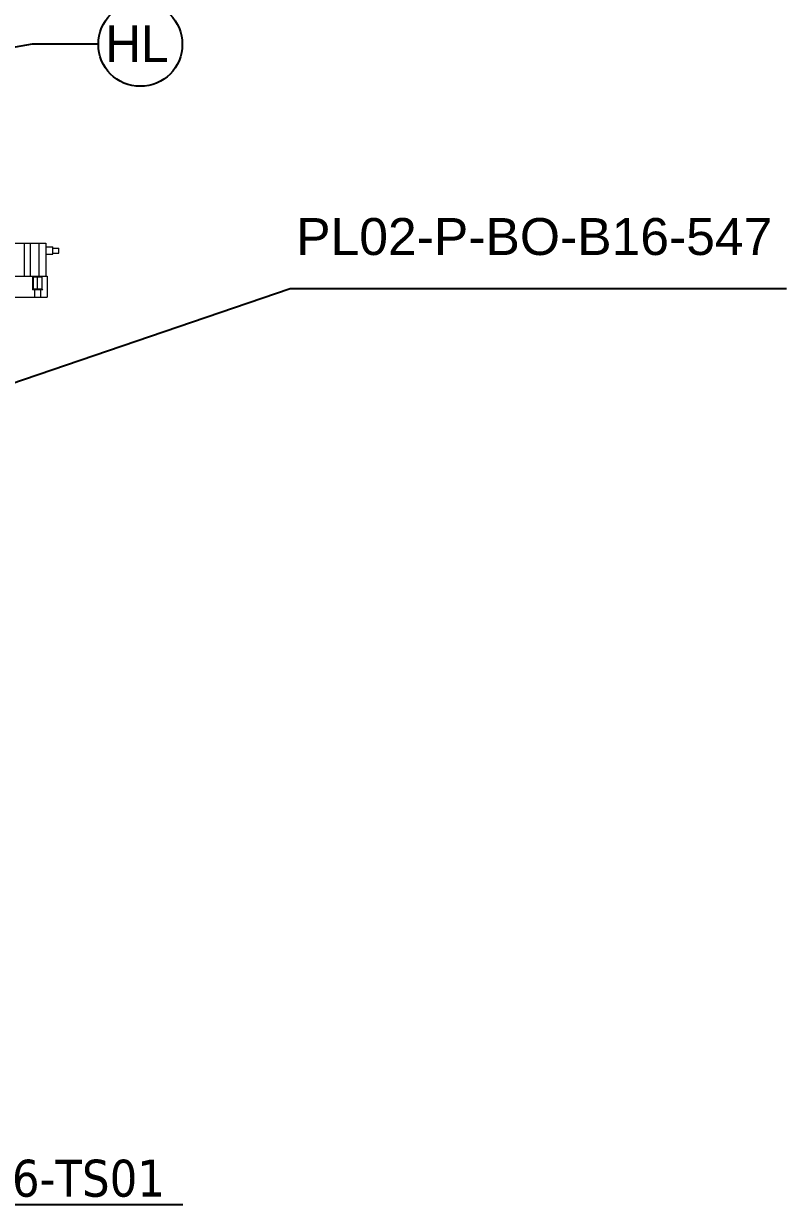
# Model space of a CAD drawing. Header units: millimetres. Extents: x -6314 to 11113, y -129 to 3675.
# Drawn here: x 6934.7 to 7165.3, y 1337.3 to 1694.1 of the extents above; entities that cross this region are included whole.
import ezdxf

# ---------------------------------------------------------------- set-up
doc = ezdxf.new("R2010")
doc.units = ezdxf.units.MM
doc.layers.add('Equipment', color=123, linetype='Continuous')
doc.dimstyles.new('ISO-25', dxfattribs={"dimtxt": 2.5, "dimasz": 2.5, "dimexe": 1.25, "dimexo": 0.625, "dimtad": 1, "dimtxsty": 'Standard', "dimcen": 2.5, "dimadec": 0, "dimazin": 0, "dimtfac": 1, "dimtmove": 0, "dimatfit": 3, "dimfxl": 1, "dimarcsym": 0})

# ---------------------------------------------------------------- blocks, each defined once
blk = doc.blocks.new('A$C22f65225')
at = {"layer": 'Equipment', "linetype": 'Continuous', "lineweight": 0, "extrusion": (0, 1, 0)}
for p, q in [((122.02, 165), (144.88, 165)), ((139.08, 156), (139.08, 165)), ((140.68, 156), (140.68, 165)), ((143.08, 156), (143.08, 165)), ((144.88, 165), (144.88, 156)), ((144.88, 164), (146.88, 164)), ((146.88, 162), (146.88, 164)), ((146.88, 163.7), (148.48, 163.7)), ((146.88, 162.3), (148.48, 162.3)), ((148.48, 162.3), (148.48, 163.7)), ((144.88, 162), (146.88, 162)), ((109.72, 156), (145.28, 156)), ((141.22, 156), (141.22, 152.2)), ((141.56, 155.8), (141.36, 156)), ((141.56, 155.8), (142.74, 155.8)), ((141.56, 152.4), (141.56, 155.8)), ((142.54, 156), (142.54, 152.2)), ((142.74, 155.8), (143.92, 155.8)), ((143.92, 155.8), (144.12, 156)), ((143.92, 152.4), (143.92, 155.8)), ((145.28, 156), (145.28, 150.2)), ((135.5, 150.2), (145.28, 150.2)), ((141.36, 152.2), (141.22, 152.2)), ((141.56, 152.4), (141.36, 152.2)), ((144.12, 152.2), (141.36, 152.2)), ((143.92, 152.4), (141.56, 152.4)), ((141.9, 150.2), (141.9, 152.2)), ((143.58, 150.2), (143.58, 152.2)), ((143.92, 152.4), (144.12, 152.2))]:
    blk.add_line(p, q, dxfattribs=at)

msp = doc.modelspace()

# ---------------------------------------------------------------- linework, layer by layer
for p, q in [((6937.35, 1687.84), (6890.72, 1680.02)), ((6957.34, 1687.84), (6937.35, 1687.84))]:
    msp.add_line(p, q)
msp.add_circle((6970.03, 1687.84), 12.69)

# ---------------------------------------------------------------- block references
at = {"xscale": 1.1, "yscale": 1.1, "zscale": 1.1}
msp.add_blockref('A$C22f65225', (6782.06, 1446.23), dxfattribs=at)

# ---------------------------------------------------------------- texts
for s, insert, char_height, width, attachment_point in [('HL', (6978.54, 1693.62), 11.166, 777.1843, 3), ('{\\fArial|b0|i0|c0|p34;PL02-P-BO-B16-547}', (7017.14, 1635.35), 11.1664, 635.627, 1), ('{\\fTahoma|b0|i0|c0|p34;B16-TS01}', (6977.52, 1350.85), 11.1664, 777.1843, 3)]:
    msp.add_mtext(s, dxfattribs=dict(insert=insert, char_height=char_height, width=width, attachment_point=attachment_point))

# ---------------------------------------------------------------- leaders
at = {"linetype": 'Continuous', "lineweight": -3}
for points in [[(6882.98, 1568.86), (7015.3, 1614.1), (7165.32, 1614.1)], [(6828.07, 1407.81), (6889.74, 1337.35), (6982.88, 1337.35)]]:
    msp.add_leader(points, dimstyle='ISO-25', override={"dimscale": 10, "dimtad": 0}, dxfattribs=at)

doc.saveas('drawing.dxf')
